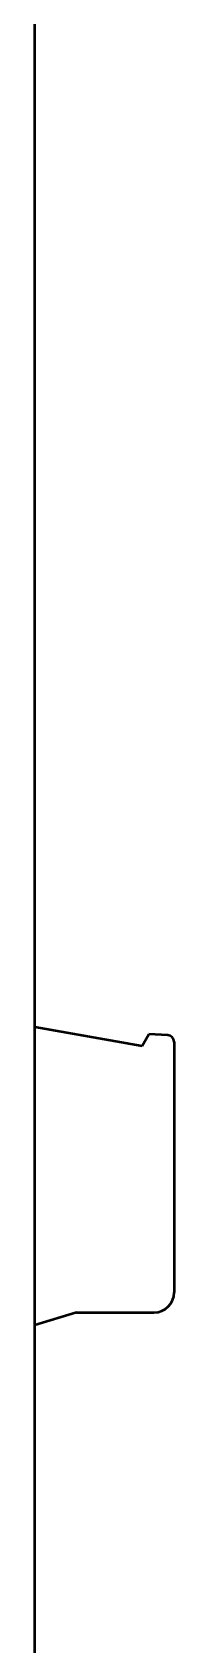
# Model space of a CAD drawing. Header units: millimetres. Extents: x 3137 to 5094, y 789 to 1822.
# Drawn here: x 3610.74 to 3614.88, y 1337.3 to 1385.11 of the extents above; entities that cross this region are included whole.
import ezdxf

# ---------------------------------------------------------------- set-up
doc = ezdxf.new("R2010")
doc.units = ezdxf.units.MM
doc.header["$LTSCALE"] = 1.8
doc.layers.add('외형선(ISO)', color=7, linetype='Continuous', lineweight=50)

msp = doc.modelspace()

# ---------------------------------------------------------------- linework, layer by layer
at = {"layer": '외형선(ISO)'}
for p, q in [((3610.742, 1328.781), (3610.742, 1396.681)), ((3610.742, 1355.623), (3613.935, 1355.06)), ((3613.935, 1355.06), (3614.132, 1355.401)), ((3614.69, 1355.376), (3614.132, 1355.401)), ((3614.882, 1355.176), (3614.882, 1347.751)), ((3611.982, 1347.151), (3610.744, 1346.781)), ((3611.982, 1347.151), (3614.282, 1347.151)), ((3610.742, 1346.781), (3610.744, 1346.781)), ((3610.744, 1346.781), (3610.744, 1346.781))]:
    msp.add_line(p, q, dxfattribs=at)
for centre, radius, start, end in [((3614.682, 1355.176), 0.2, 0, 87.5), ((3614.282, 1347.751), 0.6, 270, 0)]:
    msp.add_arc(centre, radius, start, end, dxfattribs=at)

doc.saveas('drawing.dxf')
